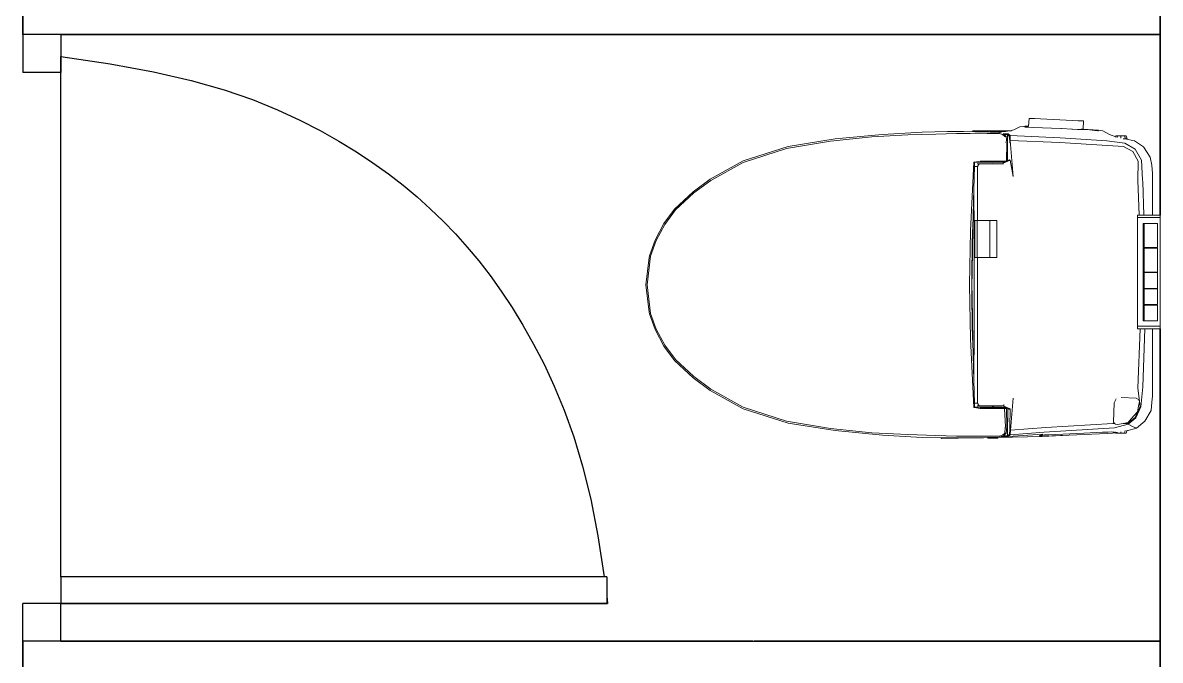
# Model space of a CAD drawing. Header units: millimetres. Extents: x 6923 to 14208, y 3430 to 4414.
# Drawn here: x 12988.1 to 13055.6, y 4174.3 to 4212.2 of the extents above; entities that cross this region are included whole.
import ezdxf

# ---------------------------------------------------------------- set-up
doc = ezdxf.new("R2010")
doc.units = ezdxf.units.MM
for name, color, linetype, lineweight in [('door', 104, 'Continuous', 25), ('Furniture', 252, 'Continuous', 0), ('wall', 160, 'Continuous', 35)]:
    doc.layers.add(name, color=color, linetype=linetype, lineweight=lineweight)
doc.layers.add('SectionCutEdges', color=7, linetype='Continuous')

msp = doc.modelspace()

# ---------------------------------------------------------------- linework, layer by layer
at = {"layer": 'door'}
for p, q in [((12988.072, 4211.507), (12988.072, 4209.255)), ((12990.324, 4211.507), (12988.072, 4211.507)), ((12990.324, 4211.507), (12990.324, 4209.255)), ((12990.324, 4179.303), (12990.324, 4210.213)), ((12990.324, 4209.255), (12988.072, 4209.255)), ((13022.753, 4179.303), (12990.324, 4179.303)), ((12990.324, 4179.303), (12990.324, 4177.726)), ((13022.753, 4179.303), (13022.753, 4177.726)), ((13022.753, 4178.164), (13022.811, 4177.726)), ((12988.072, 4175.474), (12988.072, 4177.726)), ((12990.324, 4177.726), (12988.072, 4177.726)), ((12990.324, 4175.474), (12990.324, 4177.726)), ((12990.324, 4177.726), (13022.811, 4177.726)), ((12990.324, 4175.474), (12988.072, 4175.474)), ((13031.43, 4175.474), (13031.517, 4175.474))]:
    msp.add_line(p, q, dxfattribs=at)
msp.add_lwpolyline([(12990.324, 4210.213), (12993.273, 4209.775), (12995.845, 4209.293), (12998.081, 4208.775), (13000.025, 4208.224), (13001.719, 4207.647), (13003.206, 4207.049), (13004.528, 4206.435), (13005.73, 4205.812), (13006.847, 4205.182), (13007.892, 4204.545), (13008.872, 4203.899), (13009.794, 4203.24), (13010.664, 4202.568), (13011.49, 4201.878), (13012.278, 4201.168), (13013.035, 4200.437), (13013.766, 4199.68), (13014.475, 4198.893), (13015.165, 4198.067), (13015.838, 4197.196), (13016.496, 4196.274), (13017.143, 4195.294), (13017.779, 4194.249), (13018.409, 4193.132), (13019.032, 4191.934), (13019.643, 4190.633), (13020.234, 4189.204), (13020.796, 4187.624), (13021.322, 4185.868), (13021.803, 4183.912), (13022.233, 4181.732), (13022.603, 4179.303)], dxfattribs=at)
at = {"layer": 'Furniture'}
for p, q in [((13047.844, 4206.535), (13047.817, 4206.064)), ((13047.933, 4206.531), (13047.844, 4206.535)), ((13048.178, 4206.519), (13047.933, 4206.531)), ((13048.512, 4206.503), (13048.178, 4206.519)), ((13050.414, 4206.41), (13048.512, 4206.503)), ((13050.748, 4206.394), (13050.414, 4206.41)), ((13050.993, 4206.382), (13050.748, 4206.394)), ((13051.082, 4206.378), (13050.993, 4206.382)), ((13051.055, 4205.89), (13051.082, 4206.378)), ((13041.494, 4205.713), (13039.126, 4205.584)), ((13041.494, 4205.713), (13042.996, 4205.747)), ((13042.996, 4205.747), (13043.938, 4205.746)), ((13044.628, 4205.735), (13043.938, 4205.746)), ((13044.484, 4205.8), (13044.501, 4205.8)), ((13046.699, 4205.8), (13044.484, 4205.8)), ((13044.501, 4205.8), (13044.546, 4205.8)), ((13044.609, 4205.8), (13044.546, 4205.8)), ((13044.696, 4205.8), (13044.609, 4205.8)), ((13044.902, 4205.734), (13044.628, 4205.735)), ((13044.923, 4205.786), (13044.902, 4205.734)), ((13044.995, 4205.733), (13044.902, 4205.734)), ((13045.01, 4205.786), (13044.923, 4205.786)), ((13044.995, 4205.733), (13045.01, 4205.786)), ((13045.138, 4205.733), (13044.995, 4205.733)), ((13045.221, 4205.786), (13045.01, 4205.786)), ((13045.221, 4205.73), (13045.138, 4205.733)), ((13045.221, 4205.73), (13045.221, 4205.786)), ((13045.431, 4205.786), (13045.221, 4205.786)), ((13045.44, 4205.725), (13045.221, 4205.73)), ((13045.448, 4205.725), (13045.431, 4205.786)), ((13045.518, 4205.786), (13045.431, 4205.786)), ((13045.448, 4205.725), (13045.44, 4205.725)), ((13045.54, 4205.722), (13045.448, 4205.725)), ((13045.538, 4205.736), (13045.518, 4205.786)), ((13046.439, 4205.749), (13045.538, 4205.736)), ((13045.542, 4205.727), (13045.538, 4205.736)), ((13045.862, 4205.719), (13045.54, 4205.722)), ((13045.862, 4205.719), (13046.084, 4205.703)), ((13046.084, 4205.703), (13046.131, 4205.7)), ((13046.207, 4205.683), (13046.131, 4205.7)), ((13046.699, 4205.8), (13046.439, 4205.749)), ((13046.937, 4205.847), (13046.699, 4205.8)), ((13046.732, 4205.8), (13046.699, 4205.8)), ((13046.777, 4205.8), (13046.732, 4205.8)), ((13046.732, 4205.8), (13046.777, 4205.8)), ((13046.777, 4205.8), (13046.794, 4205.8)), ((13046.794, 4205.8), (13046.777, 4205.8)), ((13047.302, 4206.029), (13046.937, 4205.847)), ((13047.537, 4206.059), (13047.302, 4206.029)), ((13047.537, 4206.059), (13047.579, 4206.041)), ((13047.585, 4206.076), (13047.579, 4206.041)), ((13047.579, 4206.041), (13047.592, 4206.035)), ((13047.617, 4206.055), (13047.585, 4206.076)), ((13047.817, 4206.064), (13047.585, 4206.076)), ((13047.592, 4206.035), (13047.614, 4206.026)), ((13047.614, 4206.026), (13047.628, 4206.02)), ((13047.655, 4206.035), (13047.617, 4206.055)), ((13047.754, 4206.008), (13047.628, 4206.02)), ((13047.705, 4206.018), (13047.655, 4206.035)), ((13047.754, 4206.008), (13047.705, 4206.018)), ((13047.765, 4206.007), (13047.754, 4206.008)), ((13048.092, 4205.991), (13047.765, 4206.007)), ((13047.815, 4206.028), (13047.815, 4206.027)), ((13047.817, 4206.062), (13047.816, 4206.052)), ((13047.817, 4206.064), (13047.817, 4206.062)), ((13049.723, 4205.924), (13048.092, 4205.991)), ((13049.761, 4205.923), (13049.723, 4205.924)), ((13049.761, 4205.923), (13050.385, 4205.895)), ((13050.385, 4205.895), (13050.385, 4205.898)), ((13050.415, 4205.894), (13050.385, 4205.895)), ((13050.719, 4205.88), (13050.415, 4205.894)), ((13050.964, 4205.87), (13050.719, 4205.88)), ((13050.939, 4205.889), (13050.965, 4205.888)), ((13051.053, 4205.866), (13050.964, 4205.87)), ((13050.965, 4205.888), (13051.054, 4205.885)), ((13051.053, 4205.866), (13051.053, 4205.869)), ((13051.44, 4205.848), (13051.053, 4205.866)), ((13051.054, 4205.885), (13051.055, 4205.89)), ((13051.948, 4205.842), (13051.055, 4205.89)), ((13051.445, 4205.848), (13051.44, 4205.848)), ((13051.445, 4205.848), (13051.451, 4205.847)), ((13051.75, 4205.823), (13051.451, 4205.847)), ((13051.451, 4205.847), (13051.582, 4205.842)), ((13051.933, 4205.796), (13051.75, 4205.823)), ((13051.889, 4205.838), (13051.819, 4205.837)), ((13051.927, 4205.84), (13051.889, 4205.838)), ((13051.948, 4205.842), (13051.927, 4205.84)), ((13051.949, 4205.808), (13051.933, 4205.796)), ((13051.949, 4205.808), (13051.948, 4205.842)), ((13051.984, 4205.833), (13051.949, 4205.808)), ((13051.95, 4205.775), (13051.95, 4205.78)), ((13051.983, 4205.776), (13051.983, 4205.772)), ((13052.226, 4205.797), (13051.984, 4205.833)), ((13052.627, 4205.576), (13052.226, 4205.797)), ((13036.039, 4205.179), (13033.44, 4204.752)), ((13033.53, 4204.868), (13036.327, 4205.309)), ((13038.495, 4205.432), (13036.039, 4205.179)), ((13039.126, 4205.584), (13036.327, 4205.309)), ((13040.639, 4205.549), (13038.495, 4205.432)), ((13042.304, 4205.59), (13040.639, 4205.549)), ((13043.525, 4205.633), (13042.304, 4205.59)), ((13044.337, 4205.641), (13043.525, 4205.633)), ((13044.895, 4205.648), (13044.337, 4205.641)), ((13045.353, 4205.643), (13044.895, 4205.648)), ((13045.739, 4205.645), (13045.353, 4205.643)), ((13045.739, 4205.645), (13046.08, 4205.634)), ((13046.08, 4205.634), (13046.266, 4205.576)), ((13046.399, 4205.452), (13046.266, 4205.576)), ((13046.299, 4205.627), (13046.608, 4205.613)), ((13046.328, 4205.614), (13046.32, 4205.619)), ((13046.36, 4205.581), (13046.328, 4205.614)), ((13046.365, 4205.576), (13046.36, 4205.581)), ((13046.563, 4205.568), (13046.365, 4205.576)), ((13046.481, 4205.458), (13046.365, 4205.576)), ((13046.399, 4205.452), (13046.481, 4205.458)), ((13046.431, 4205.129), (13046.441, 4205.129)), ((13046.438, 4205.101), (13046.433, 4205.101)), ((13046.481, 4205.458), (13046.526, 4205.091)), ((13046.526, 4205.091), (13046.51, 4203.999)), ((13046.563, 4205.568), (13046.608, 4205.613)), ((13046.563, 4205.568), (13046.57, 4204.026)), ((13046.664, 4205.469), (13046.563, 4205.568)), ((13046.608, 4205.613), (13046.711, 4205.51)), ((13046.664, 4205.469), (13046.711, 4205.51)), ((13046.692, 4205.191), (13046.664, 4205.469)), ((13046.691, 4205.089), (13046.692, 4205.191)), ((13046.691, 4205.089), (13046.712, 4205.088)), ((13046.711, 4205.51), (13049.693, 4205.38)), ((13046.711, 4205.51), (13046.713, 4205.227)), ((13046.713, 4205.227), (13046.9, 4203.072)), ((13049.659, 4205.102), (13046.713, 4205.227)), ((13052.498, 4204.922), (13049.659, 4205.102)), ((13049.693, 4205.38), (13052.461, 4205.206)), ((13052.461, 4205.206), (13053.536, 4205.053)), ((13052.985, 4205.442), (13052.627, 4205.576)), ((13052.979, 4205.427), (13052.985, 4205.442)), ((13053.004, 4205.49), (13052.985, 4205.442)), ((13053.091, 4205.49), (13053.004, 4205.49)), ((13053.066, 4205.402), (13053.091, 4205.49)), ((13053.301, 4205.49), (13053.091, 4205.49)), ((13053.301, 4205.35), (13053.301, 4205.49)), ((13053.512, 4205.49), (13053.301, 4205.49)), ((13053.431, 4205.325), (13053.536, 4205.325)), ((13053.559, 4205.325), (13053.512, 4205.49)), ((13053.599, 4205.49), (13053.512, 4205.49)), ((13054.096, 4205.209), (13053.536, 4205.325)), ((13053.536, 4205.325), (13053.559, 4205.325)), ((13053.536, 4205.053), (13054.15, 4204.709)), ((13053.559, 4205.325), (13053.665, 4205.325)), ((13053.665, 4205.325), (13053.599, 4205.49)), ((13054.632, 4204.846), (13054.096, 4205.209)), ((13030.855, 4204.011), (13033.53, 4204.868)), ((13033.44, 4204.752), (13030.861, 4203.911)), ((13053.455, 4204.87), (13052.498, 4204.922)), ((13054.003, 4204.567), (13053.455, 4204.87)), ((13054.326, 4203.994), (13054.003, 4204.567)), ((13054.15, 4204.709), (13054.522, 4204.059)), ((13055.029, 4204.238), (13054.632, 4204.846)), ((13028.894, 4202.923), (13030.855, 4204.011)), ((13030.861, 4203.911), (13028.936, 4202.848)), ((13044.366, 4199.859), (13044.556, 4203.936)), ((13044.589, 4203.94), (13044.556, 4203.936)), ((13044.563, 4202.342), (13044.6, 4203.675)), ((13044.599, 4203.942), (13044.589, 4203.94)), ((13044.936, 4203.989), (13044.599, 4203.942)), ((13044.599, 4203.942), (13044.608, 4203.916)), ((13044.6, 4203.675), (13044.601, 4203.692)), ((13044.629, 4203.675), (13044.6, 4203.675)), ((13044.601, 4203.692), (13044.608, 4203.916)), ((13044.608, 4203.916), (13045.035, 4203.923)), ((13044.769, 4203.675), (13044.629, 4203.675)), ((13044.751, 4203.842), (13044.779, 4203.842)), ((13044.769, 4203.675), (13044.873, 4203.834)), ((13044.769, 4203.675), (13044.769, 4200.474)), ((13045.654, 4203.855), (13044.779, 4203.842)), ((13044.779, 4203.842), (13044.873, 4203.834)), ((13044.873, 4203.834), (13045.536, 4203.842)), ((13044.931, 4203.935), (13045.017, 4203.935)), ((13045.428, 4203.989), (13044.936, 4203.989)), ((13045.017, 4203.935), (13045.219, 4203.935)), ((13045.035, 4203.923), (13045.28, 4203.923)), ((13045.219, 4203.935), (13045.307, 4203.935)), ((13045.28, 4203.923), (13045.607, 4203.923)), ((13045.307, 4203.935), (13045.346, 4203.935)), ((13045.346, 4203.935), (13045.367, 4203.935)), ((13045.367, 4203.935), (13045.635, 4203.935)), ((13045.766, 4203.989), (13045.428, 4203.989)), ((13045.536, 4203.842), (13046.203, 4203.834)), ((13045.607, 4203.923), (13045.891, 4203.923)), ((13045.635, 4203.935), (13045.774, 4203.935)), ((13045.766, 4203.989), (13046.111, 4203.989)), ((13045.774, 4203.935), (13045.869, 4203.935)), ((13045.869, 4203.935), (13045.93, 4203.935)), ((13045.891, 4203.923), (13046.088, 4203.923)), ((13045.93, 4203.935), (13045.979, 4203.935)), ((13045.979, 4203.935), (13046.141, 4203.935)), ((13046.088, 4203.923), (13046.129, 4203.923)), ((13046.111, 4203.989), (13046.384, 4203.989)), ((13046.129, 4203.923), (13046.246, 4203.923)), ((13046.141, 4203.935), (13046.144, 4203.935)), ((13046.144, 4203.935), (13046.271, 4203.935)), ((13046.203, 4203.834), (13046.213, 4203.834)), ((13046.213, 4203.834), (13046.293, 4203.835)), ((13046.246, 4203.923), (13046.288, 4203.935)), ((13046.271, 4203.935), (13046.288, 4203.935)), ((13046.288, 4203.935), (13046.369, 4203.935)), ((13046.711, 4204.05), (13046.293, 4203.88)), ((13046.293, 4203.9), (13046.369, 4203.935)), ((13046.293, 4203.9), (13046.293, 4203.88)), ((13046.293, 4203.88), (13046.293, 4203.855)), ((13046.293, 4203.855), (13046.293, 4203.847)), ((13046.293, 4203.847), (13046.293, 4203.835)), ((13046.293, 4203.835), (13046.293, 4203.809)), ((13046.369, 4203.935), (13046.416, 4203.956)), ((13046.384, 4203.989), (13046.416, 4203.989)), ((13046.416, 4203.971), (13046.478, 4203.989)), ((13046.416, 4203.989), (13046.478, 4203.989)), ((13046.416, 4203.965), (13046.463, 4203.977)), ((13046.416, 4203.956), (13046.463, 4203.977)), ((13046.463, 4203.977), (13046.489, 4203.989)), ((13046.478, 4203.989), (13046.489, 4203.989)), ((13046.489, 4203.989), (13046.51, 4203.999)), ((13046.51, 4203.999), (13046.57, 4204.026)), ((13046.57, 4204.026), (13046.654, 4204.064)), ((13046.654, 4204.064), (13046.659, 4204.066)), ((13046.659, 4204.066), (13046.661, 4204.068)), ((13046.661, 4204.068), (13046.679, 4204.076)), ((13046.711, 4204.05), (13046.679, 4204.076)), ((13046.9, 4203.072), (13046.711, 4204.05)), ((13054.296, 4202.854), (13054.326, 4203.994)), ((13054.522, 4204.059), (13054.585, 4202.878)), ((13055.133, 4203.757), (13055.029, 4204.238)), ((13055.166, 4203.264), (13055.133, 4203.757)), ((13055.166, 4200.779), (13055.166, 4203.264)), ((13027.889, 4202.179), (13028.894, 4202.923)), ((13028.936, 4202.848), (13027.923, 4202.104)), ((13044.497, 4200.007), (13044.563, 4202.342)), ((13044.563, 4202.342), (13044.567, 4202.177)), ((13044.567, 4201.656), (13044.563, 4202.342)), ((13054.373, 4200.779), (13054.296, 4202.854)), ((13054.585, 4202.878), (13054.595, 4202.772)), ((13054.595, 4202.772), (13054.663, 4200.779)), ((13026.782, 4201.137), (13027.889, 4202.179)), ((13027.923, 4202.104), (13026.833, 4201.092)), ((13044.567, 4202.177), (13044.567, 4201.656)), ((13044.573, 4200.474), (13044.567, 4201.656)), ((13026.154, 4200.288), (13026.782, 4201.137)), ((13026.833, 4201.092), (13026.2, 4200.237)), ((13025.635, 4199.307), (13026.154, 4200.288)), ((13044.617, 4200.474), (13044.573, 4200.474)), ((13044.576, 4199.979), (13044.573, 4200.474)), ((13044.617, 4198.267), (13044.617, 4200.474)), ((13044.63, 4200.474), (13044.617, 4200.474)), ((13044.76, 4200.474), (13044.63, 4200.474)), ((13044.76, 4198.267), (13044.76, 4200.474)), ((13044.769, 4200.474), (13044.76, 4200.474)), ((13045.511, 4200.474), (13044.769, 4200.474)), ((13045.511, 4198.267), (13045.511, 4200.474)), ((13045.52, 4200.474), (13045.511, 4200.474)), ((13045.931, 4200.474), (13045.52, 4200.474)), ((13045.931, 4198.267), (13045.931, 4200.474)), ((13054.273, 4200.647), (13054.273, 4200.779)), ((13054.373, 4200.779), (13054.273, 4200.779)), ((13054.273, 4200.264), (13054.273, 4200.647)), ((13054.273, 4200.647), (13055.633, 4200.647)), ((13054.273, 4196.666), (13054.273, 4200.264)), ((13054.573, 4200.779), (13054.373, 4200.779)), ((13054.663, 4200.779), (13054.573, 4200.779)), ((13054.677, 4200.288), (13054.627, 4200.288)), ((13054.627, 4200.288), (13054.627, 4200.264)), ((13054.627, 4200.264), (13054.627, 4198.862)), ((13054.677, 4200.779), (13054.663, 4200.779)), ((13054.857, 4200.779), (13054.677, 4200.779)), ((13054.677, 4200.288), (13055.465, 4200.288)), ((13054.677, 4200.264), (13054.677, 4200.288)), ((13054.677, 4198.862), (13054.677, 4200.264)), ((13054.9, 4200.779), (13054.857, 4200.779)), ((13055.017, 4200.779), (13054.9, 4200.779)), ((13055.081, 4200.779), (13055.017, 4200.779)), ((13055.104, 4200.779), (13055.081, 4200.779)), ((13055.123, 4200.779), (13055.104, 4200.779)), ((13055.131, 4200.779), (13055.123, 4200.779)), ((13055.166, 4200.779), (13055.131, 4200.779)), ((13055.633, 4200.779), (13055.166, 4200.779)), ((13055.465, 4200.264), (13055.465, 4200.288)), ((13055.465, 4198.862), (13055.465, 4200.264)), ((13055.633, 4200.647), (13055.633, 4200.779)), ((13055.633, 4200.264), (13055.633, 4200.647)), ((13055.633, 4194.538), (13055.633, 4200.264)), ((13026.2, 4200.237), (13025.696, 4199.287)), ((13044.308, 4196.648), (13044.366, 4199.859)), ((13044.482, 4199.94), (13044.466, 4198.901)), ((13044.476, 4198.757), (13044.496, 4199.945)), ((13044.496, 4199.945), (13044.497, 4200.007)), ((13044.574, 4198.267), (13044.576, 4199.979)), ((13025.301, 4198.376), (13025.635, 4199.307)), ((13025.696, 4199.287), (13025.364, 4198.353)), ((13025.286, 4198.272), (13025.076, 4196.648)), ((13025.364, 4198.353), (13025.16, 4196.648)), ((13025.301, 4198.376), (13025.286, 4198.272)), ((13044.466, 4198.901), (13044.443, 4197.335)), ((13044.452, 4197.335), (13044.476, 4198.757)), ((13044.573, 4197.335), (13044.574, 4198.267)), ((13044.574, 4198.267), (13044.617, 4198.267)), ((13044.617, 4198.267), (13044.63, 4198.267)), ((13044.63, 4198.267), (13044.76, 4198.267)), ((13044.76, 4198.267), (13044.769, 4198.267)), ((13044.769, 4198.267), (13044.769, 4189.622)), ((13044.769, 4198.267), (13045.511, 4198.267)), ((13045.511, 4198.267), (13045.52, 4198.267)), ((13045.52, 4198.267), (13045.931, 4198.267)), ((13054.627, 4198.862), (13054.677, 4198.862)), ((13054.677, 4198.832), (13054.627, 4198.832)), ((13054.627, 4198.832), (13054.627, 4197.406)), ((13054.677, 4198.862), (13055.465, 4198.862)), ((13054.677, 4197.406), (13054.677, 4198.832)), ((13054.677, 4198.832), (13055.465, 4198.832)), ((13055.465, 4197.406), (13055.465, 4198.832)), ((13044.443, 4197.335), (13044.433, 4196.648)), ((13044.441, 4196.648), (13044.452, 4197.335)), ((13044.573, 4196.921), (13044.573, 4197.335)), ((13044.573, 4196.649), (13044.573, 4196.921)), ((13054.627, 4197.406), (13054.677, 4197.406)), ((13054.677, 4197.38), (13054.627, 4197.38)), ((13054.627, 4197.38), (13054.627, 4196.438)), ((13054.677, 4197.406), (13055.465, 4197.406)), ((13054.677, 4196.438), (13054.677, 4197.38)), ((13054.677, 4197.38), (13055.465, 4197.38)), ((13055.465, 4196.438), (13055.465, 4197.38)), ((13025.076, 4196.648), (13025.286, 4195.025)), ((13025.16, 4196.648), (13025.364, 4194.944)), ((13044.366, 4193.438), (13044.308, 4196.648)), ((13044.433, 4196.648), (13044.443, 4195.962)), ((13044.452, 4195.962), (13044.441, 4196.648)), ((13044.573, 4195.962), (13044.573, 4196.649)), ((13054.273, 4194.538), (13054.273, 4196.666)), ((13054.627, 4196.438), (13054.677, 4196.438)), ((13054.677, 4196.417), (13054.627, 4196.417)), ((13054.627, 4196.417), (13054.627, 4195.475)), ((13054.677, 4196.438), (13055.465, 4196.438)), ((13054.677, 4195.475), (13054.677, 4196.417)), ((13054.677, 4196.417), (13055.465, 4196.417)), ((13055.465, 4195.475), (13055.465, 4196.417)), ((13044.443, 4195.962), (13044.466, 4194.396)), ((13044.476, 4194.54), (13044.452, 4195.962)), ((13044.576, 4193.318), (13044.573, 4195.962)), ((13025.286, 4195.025), (13025.301, 4194.921)), ((13025.635, 4193.99), (13025.301, 4194.921)), ((13025.364, 4194.944), (13025.696, 4194.01)), ((13054.627, 4195.475), (13054.677, 4195.475)), ((13054.677, 4195.444), (13054.627, 4195.444)), ((13054.627, 4195.444), (13054.627, 4194.538)), ((13054.677, 4195.475), (13055.465, 4195.475)), ((13054.677, 4195.444), (13055.465, 4195.444)), ((13054.677, 4194.538), (13054.677, 4195.444)), ((13055.465, 4194.538), (13055.465, 4195.444)), ((13044.466, 4194.396), (13044.482, 4193.357)), ((13044.496, 4193.352), (13044.476, 4194.54)), ((13054.273, 4194.191), (13054.273, 4194.538)), ((13054.273, 4194.04), (13054.273, 4194.191)), ((13055.633, 4194.191), (13054.273, 4194.191)), ((13054.627, 4194.538), (13054.627, 4194.502)), ((13054.627, 4194.502), (13054.677, 4194.502)), ((13054.677, 4194.502), (13054.677, 4194.538)), ((13054.677, 4194.502), (13055.465, 4194.502)), ((13055.465, 4194.502), (13055.465, 4194.538)), ((13055.633, 4194.191), (13055.633, 4194.538)), ((13055.633, 4194.04), (13055.633, 4194.191)), ((13026.154, 4193.009), (13025.635, 4193.99)), ((13025.696, 4194.01), (13026.2, 4193.06)), ((13054.431, 4194.04), (13054.273, 4194.04)), ((13054.303, 4190.518), (13054.431, 4194.04)), ((13054.588, 4194.04), (13054.431, 4194.04)), ((13054.715, 4194.04), (13054.588, 4194.04)), ((13054.715, 4194.04), (13054.6, 4190.594)), ((13054.738, 4194.04), (13054.715, 4194.04)), ((13054.843, 4194.04), (13054.738, 4194.04)), ((13054.928, 4194.04), (13054.843, 4194.04)), ((13055.006, 4194.04), (13054.928, 4194.04)), ((13055.05, 4194.04), (13055.006, 4194.04)), ((13055.098, 4194.04), (13055.05, 4194.04)), ((13055.12, 4194.04), (13055.098, 4194.04)), ((13055.153, 4194.04), (13055.12, 4194.04)), ((13055.166, 4194.04), (13055.153, 4194.04)), ((13055.166, 4190.04), (13055.166, 4194.04)), ((13055.633, 4194.04), (13055.166, 4194.04)), ((13026.782, 4192.16), (13026.154, 4193.009)), ((13026.2, 4193.06), (13026.833, 4192.205)), ((13044.556, 4189.361), (13044.366, 4193.438)), ((13044.497, 4193.29), (13044.496, 4193.352)), ((13044.563, 4190.955), (13044.497, 4193.29)), ((13044.567, 4191.641), (13044.576, 4193.318)), ((13027.889, 4191.118), (13026.782, 4192.16)), ((13026.833, 4192.205), (13027.923, 4191.193)), ((13044.563, 4190.955), (13044.567, 4191.641)), ((13044.567, 4191.641), (13044.567, 4191.12)), ((13028.894, 4190.374), (13027.889, 4191.118)), ((13027.923, 4191.193), (13028.936, 4190.448)), ((13044.567, 4191.12), (13044.563, 4190.955)), ((13044.563, 4190.955), (13044.601, 4189.622)), ((13030.855, 4189.286), (13028.894, 4190.374)), ((13028.936, 4190.448), (13030.861, 4189.386)), ((13054.432, 4189.411), (13054.303, 4190.518)), ((13054.6, 4190.594), (13054.48, 4189.396)), ((13044.601, 4189.622), (13044.63, 4189.622)), ((13044.601, 4189.605), (13044.601, 4189.622)), ((13044.608, 4189.381), (13044.601, 4189.605)), ((13044.63, 4189.622), (13044.769, 4189.622)), ((13044.779, 4189.455), (13044.751, 4189.455)), ((13044.873, 4189.463), (13044.769, 4189.622)), ((13044.873, 4189.463), (13044.779, 4189.455)), ((13044.913, 4189.453), (13044.779, 4189.455)), ((13044.915, 4189.463), (13044.873, 4189.463)), ((13045.536, 4189.455), (13044.915, 4189.463)), ((13046.185, 4189.463), (13045.536, 4189.455)), ((13046.203, 4189.463), (13046.185, 4189.463)), ((13046.346, 4189.461), (13046.203, 4189.463)), ((13046.345, 4189.53), (13046.345, 4189.502)), ((13046.345, 4189.502), (13046.346, 4189.461)), ((13046.346, 4189.461), (13046.346, 4189.438)), ((13046.901, 4189.922), (13046.733, 4188.013)), ((13052.893, 4189.647), (13052.853, 4188.485)), ((13053.007, 4189.868), (13052.893, 4189.647)), ((13054.207, 4189.919), (13053.31, 4189.95)), ((13054.335, 4189.844), (13054.207, 4189.919)), ((13054.392, 4189.71), (13054.335, 4189.844)), ((13054.341, 4189.446), (13054.392, 4189.71)), ((13055.085, 4189.183), (13055.139, 4189.681)), ((13055.139, 4189.681), (13055.166, 4190.04)), ((13033.53, 4188.429), (13030.855, 4189.286)), ((13030.861, 4189.386), (13033.44, 4188.545)), ((13044.556, 4189.361), (13044.589, 4189.357)), ((13044.589, 4189.357), (13044.599, 4189.355)), ((13044.608, 4189.381), (13044.599, 4189.355)), ((13044.599, 4189.355), (13044.936, 4189.308)), ((13044.895, 4189.376), (13044.608, 4189.381)), ((13045.035, 4189.374), (13044.895, 4189.376)), ((13045.654, 4189.442), (13044.913, 4189.453)), ((13045.017, 4189.362), (13044.931, 4189.362)), ((13044.936, 4189.308), (13045.428, 4189.308)), ((13045.219, 4189.362), (13045.017, 4189.362)), ((13045.28, 4189.374), (13045.035, 4189.374)), ((13045.307, 4189.362), (13045.219, 4189.362)), ((13045.607, 4189.374), (13045.28, 4189.374)), ((13045.346, 4189.362), (13045.307, 4189.362)), ((13045.367, 4189.362), (13045.346, 4189.362)), ((13045.635, 4189.362), (13045.367, 4189.362)), ((13045.428, 4189.308), (13045.766, 4189.308)), ((13045.891, 4189.374), (13045.607, 4189.374)), ((13045.774, 4189.362), (13045.635, 4189.362)), ((13045.753, 4189.442), (13045.654, 4189.442)), ((13046.111, 4189.308), (13045.766, 4189.308)), ((13045.869, 4189.362), (13045.774, 4189.362)), ((13045.93, 4189.362), (13045.869, 4189.362)), ((13046.088, 4189.374), (13045.891, 4189.374)), ((13045.979, 4189.362), (13045.93, 4189.362)), ((13046.141, 4189.362), (13045.979, 4189.362)), ((13046.103, 4189.374), (13046.088, 4189.374)), ((13046.246, 4189.374), (13046.103, 4189.374)), ((13046.384, 4189.308), (13046.111, 4189.308)), ((13046.144, 4189.362), (13046.141, 4189.362)), ((13046.271, 4189.362), (13046.144, 4189.362)), ((13046.288, 4189.362), (13046.246, 4189.374)), ((13046.288, 4189.362), (13046.271, 4189.362)), ((13046.288, 4189.362), (13046.416, 4189.362)), ((13046.346, 4189.438), (13046.712, 4189.278)), ((13046.352, 4189.4), (13046.346, 4189.438)), ((13046.442, 4189.362), (13046.352, 4189.4)), ((13046.384, 4189.308), (13046.435, 4188.216)), ((13046.416, 4189.308), (13046.384, 4189.308)), ((13046.416, 4189.362), (13046.442, 4189.362)), ((13046.489, 4189.313), (13046.416, 4189.331)), ((13046.478, 4189.308), (13046.416, 4189.326)), ((13046.478, 4189.308), (13046.416, 4189.308)), ((13046.489, 4189.342), (13046.442, 4189.362)), ((13046.489, 4189.308), (13046.478, 4189.308)), ((13046.489, 4189.342), (13046.489, 4189.313)), ((13046.571, 4189.308), (13046.489, 4189.342)), ((13046.51, 4189.308), (13046.489, 4189.313)), ((13046.489, 4189.313), (13046.489, 4189.308)), ((13046.51, 4189.308), (13046.489, 4189.308)), ((13046.51, 4189.308), (13046.526, 4188.206)), ((13046.571, 4189.308), (13046.564, 4187.686)), ((13046.602, 4189.295), (13046.571, 4189.308)), ((13046.66, 4189.271), (13046.602, 4189.295)), ((13046.66, 4189.271), (13046.662, 4189.27)), ((13046.662, 4189.27), (13046.679, 4189.263)), ((13046.679, 4189.263), (13046.712, 4189.278)), ((13046.708, 4188.207), (13046.712, 4189.278)), ((13053.912, 4188.691), (13054.275, 4189.113)), ((13054.14, 4188.773), (13054.432, 4189.411)), ((13054.48, 4189.396), (13054.18, 4188.743)), ((13054.275, 4189.113), (13054.297, 4189.225)), ((13054.297, 4189.225), (13054.32, 4189.343)), ((13054.32, 4189.343), (13054.341, 4189.446)), ((13054.48, 4189.396), (13054.432, 4189.411)), ((13054.721, 4188.558), (13055.085, 4189.183)), ((13033.44, 4188.545), (13036.039, 4188.118)), ((13036.327, 4187.988), (13033.53, 4188.429)), ((13036.039, 4188.118), (13038.495, 4187.865)), ((13046.399, 4187.844), (13046.431, 4188.168)), ((13046.431, 4188.168), (13046.433, 4188.196)), ((13046.441, 4188.168), (13046.431, 4188.168)), ((13046.433, 4188.196), (13046.435, 4188.216)), ((13046.433, 4188.196), (13046.438, 4188.196)), ((13046.526, 4188.206), (13046.481, 4187.839)), ((13046.708, 4188.207), (13046.702, 4188.207)), ((13046.708, 4188.048), (13046.708, 4188.207)), ((13046.733, 4188.013), (13048.836, 4188.182)), ((13052.92, 4188.149), (13048.739, 4187.903)), ((13048.836, 4188.182), (13052.812, 4188.42)), ((13052.812, 4188.42), (13052.919, 4188.419)), ((13052.853, 4188.485), (13052.878, 4188.46)), ((13052.878, 4188.46), (13052.919, 4188.419)), ((13052.919, 4188.419), (13052.924, 4188.414)), ((13053.735, 4188.369), (13052.92, 4188.149)), ((13052.924, 4188.414), (13052.967, 4188.371)), ((13052.967, 4188.371), (13053.106, 4188.347)), ((13053.106, 4188.347), (13053.321, 4188.392)), ((13053.321, 4188.392), (13053.429, 4188.414)), ((13053.429, 4188.414), (13053.728, 4188.477)), ((13053.429, 4188.414), (13053.71, 4188.412)), ((13053.653, 4187.981), (13054.215, 4188.143)), ((13053.71, 4188.412), (13054.14, 4188.773)), ((13053.71, 4188.412), (13053.735, 4188.369)), ((13053.728, 4188.477), (13053.912, 4188.691)), ((13054.18, 4188.743), (13053.735, 4188.369)), ((13053.977, 4188.23), (13053.735, 4188.369)), ((13054.215, 4188.143), (13053.977, 4188.23)), ((13054.215, 4188.143), (13054.721, 4188.558)), ((13036.327, 4187.988), (13039.126, 4187.712)), ((13038.495, 4187.865), (13040.639, 4187.748)), ((13039.126, 4187.712), (13041.494, 4187.584)), ((13040.639, 4187.748), (13042.304, 4187.707)), ((13042.618, 4187.559), (13041.494, 4187.584)), ((13042.304, 4187.707), (13043.525, 4187.664)), ((13042.629, 4187.537), (13042.618, 4187.559)), ((13042.623, 4187.559), (13042.618, 4187.559)), ((13042.623, 4187.559), (13042.629, 4187.548)), ((13042.628, 4187.558), (13042.623, 4187.559)), ((13042.628, 4187.558), (13042.629, 4187.548)), ((13042.996, 4187.55), (13042.628, 4187.558)), ((13043.294, 4187.55), (13042.629, 4187.537)), ((13042.629, 4187.548), (13042.629, 4187.537)), ((13042.641, 4187.525), (13042.629, 4187.537)), ((13042.641, 4187.525), (13044.628, 4187.562)), ((13043.294, 4187.55), (13042.996, 4187.55)), ((13043.475, 4187.551), (13043.294, 4187.55)), ((13043.938, 4187.551), (13043.475, 4187.551)), ((13043.525, 4187.664), (13044.337, 4187.656)), ((13043.938, 4187.551), (13044.628, 4187.562)), ((13044.337, 4187.656), (13044.895, 4187.649)), ((13044.628, 4187.562), (13045.138, 4187.564)), ((13044.895, 4187.649), (13045.353, 4187.654)), ((13045.138, 4187.564), (13045.373, 4187.57)), ((13045.353, 4187.654), (13045.739, 4187.652)), ((13045.373, 4187.57), (13045.463, 4187.573)), ((13045.373, 4187.57), (13045.383, 4187.547)), ((13045.383, 4187.547), (13045.47, 4187.547)), ((13045.463, 4187.573), (13045.54, 4187.575)), ((13045.47, 4187.547), (13045.463, 4187.573)), ((13045.47, 4187.547), (13045.68, 4187.547)), ((13045.54, 4187.575), (13045.68, 4187.576)), ((13045.68, 4187.576), (13045.862, 4187.578)), ((13045.68, 4187.547), (13045.68, 4187.576)), ((13045.68, 4187.547), (13045.89, 4187.547)), ((13046.08, 4187.663), (13045.739, 4187.652)), ((13045.9, 4187.581), (13045.862, 4187.578)), ((13045.89, 4187.547), (13045.9, 4187.581)), ((13045.89, 4187.547), (13045.978, 4187.547)), ((13045.952, 4187.584), (13045.9, 4187.581)), ((13045.994, 4187.587), (13045.952, 4187.584)), ((13045.952, 4187.584), (13045.993, 4187.585)), ((13045.978, 4187.547), (13045.993, 4187.585)), ((13045.993, 4187.585), (13048.617, 4187.633)), ((13045.993, 4187.585), (13045.994, 4187.587)), ((13046.059, 4187.592), (13045.994, 4187.587)), ((13046.131, 4187.597), (13046.059, 4187.592)), ((13046.266, 4187.721), (13046.08, 4187.663)), ((13046.131, 4187.597), (13046.133, 4187.598)), ((13046.133, 4187.598), (13046.135, 4187.598)), ((13046.135, 4187.598), (13046.207, 4187.63)), ((13046.605, 4187.643), (13046.207, 4187.63)), ((13046.266, 4187.721), (13046.399, 4187.844)), ((13046.316, 4187.678), (13046.32, 4187.678)), ((13046.32, 4187.678), (13046.564, 4187.686)), ((13046.32, 4187.678), (13046.328, 4187.683)), ((13046.328, 4187.683), (13046.481, 4187.839)), ((13046.481, 4187.839), (13046.399, 4187.844)), ((13046.564, 4187.686), (13046.678, 4187.772)), ((13046.564, 4187.686), (13046.605, 4187.643)), ((13048.662, 4187.775), (13046.605, 4187.643)), ((13046.727, 4187.733), (13046.605, 4187.643)), ((13046.678, 4187.772), (13046.708, 4188.048)), ((13046.727, 4187.733), (13046.678, 4187.772)), ((13046.708, 4188.048), (13046.733, 4188.013)), ((13046.733, 4188.013), (13046.727, 4187.733)), ((13048.739, 4187.903), (13046.727, 4187.733)), ((13048.538, 4187.716), (13048.451, 4187.705)), ((13048.451, 4187.705), (13048.491, 4187.662)), ((13048.491, 4187.662), (13048.526, 4187.656)), ((13048.526, 4187.656), (13048.625, 4187.658)), ((13048.645, 4187.722), (13048.538, 4187.716)), ((13048.617, 4187.633), (13050.221, 4187.723)), ((13048.625, 4187.658), (13048.776, 4187.661)), ((13048.767, 4187.732), (13048.645, 4187.722)), ((13049.013, 4187.745), (13048.767, 4187.732)), ((13048.776, 4187.661), (13049.192, 4187.677)), ((13051.099, 4187.84), (13049.013, 4187.745)), ((13049.192, 4187.677), (13050.221, 4187.723)), ((13050.221, 4187.723), (13052.477, 4187.822)), ((13052.202, 4187.89), (13051.099, 4187.84)), ((13052.532, 4187.902), (13052.202, 4187.89)), ((13052.477, 4187.822), (13052.481, 4187.823)), ((13052.481, 4187.823), (13052.795, 4187.838)), ((13052.747, 4187.907), (13052.532, 4187.902)), ((13052.843, 4187.904), (13052.747, 4187.907)), ((13052.795, 4187.838), (13053, 4187.855)), ((13052.923, 4187.888), (13052.843, 4187.904)), ((13052.977, 4187.878), (13052.923, 4187.888)), ((13052.977, 4187.878), (13052.991, 4187.879)), ((13052.992, 4187.875), (13052.977, 4187.878)), ((13052.984, 4187.895), (13052.986, 4187.89)), ((13052.986, 4187.89), (13052.991, 4187.879)), ((13052.991, 4187.879), (13053.08, 4187.884)), ((13052.991, 4187.879), (13052.992, 4187.875)), ((13053.039, 4187.866), (13052.992, 4187.875)), ((13053, 4187.855), (13053.004, 4187.845)), ((13053, 4187.855), (13053.006, 4187.855)), ((13053.004, 4187.845), (13053.091, 4187.845)), ((13053.006, 4187.855), (13053.039, 4187.866)), ((13053.078, 4187.892), (13053.074, 4187.904)), ((13053.08, 4187.884), (13053.078, 4187.892)), ((13053.091, 4187.845), (13053.08, 4187.884)), ((13053.091, 4187.845), (13053.301, 4187.845)), ((13053.301, 4187.845), (13053.301, 4187.923)), ((13053.301, 4187.845), (13053.512, 4187.845)), ((13053.512, 4187.845), (13053.553, 4187.992)), ((13053.512, 4187.845), (13053.599, 4187.845)), ((13053.599, 4187.845), (13053.653, 4187.981)), ((13053.653, 4187.981), (13053.665, 4188.01))]:
    msp.add_line(p, q, dxfattribs=at)
at = {"layer": 'SectionCutEdges'}
msp.add_line((13022.753, 4177.726), (12990.324, 4177.726), dxfattribs=at)
at = {"layer": 'wall'}
for p, q in [((12988.072, 4213.759), (12988.072, 4211.507)), ((13055.633, 4213.759), (13055.633, 4211.507)), ((13055.633, 4211.507), (12990.324, 4211.507)), ((13055.633, 4211.507), (13055.633, 4200.779)), ((13055.633, 4194.04), (13055.633, 4175.474)), ((12988.072, 4175.474), (12988.072, 4173.222)), ((13031.43, 4175.474), (12990.324, 4175.474)), ((13031.517, 4175.474), (13031.765, 4175.474)), ((13031.765, 4175.474), (13032.136, 4175.474)), ((13032.136, 4175.474), (13032.574, 4175.474)), ((13033.012, 4175.474), (13032.574, 4175.474)), ((13033.383, 4175.474), (13033.012, 4175.474)), ((13033.631, 4175.474), (13033.383, 4175.474)), ((13033.718, 4175.474), (13033.631, 4175.474)), ((13039.438, 4175.474), (13033.718, 4175.474)), ((13039.438, 4175.474), (13039.525, 4175.474)), ((13039.525, 4175.474), (13039.773, 4175.474)), ((13039.773, 4175.474), (13040.145, 4175.474)), ((13040.145, 4175.474), (13040.582, 4175.474)), ((13041.02, 4175.474), (13040.582, 4175.474)), ((13041.391, 4175.474), (13041.02, 4175.474)), ((13041.639, 4175.474), (13041.391, 4175.474)), ((13041.726, 4175.474), (13041.639, 4175.474)), ((13055.633, 4175.474), (13041.726, 4175.474)), ((13055.633, 4175.474), (13055.633, 4173.222))]:
    msp.add_line(p, q, dxfattribs=at)

doc.saveas('drawing.dxf')
